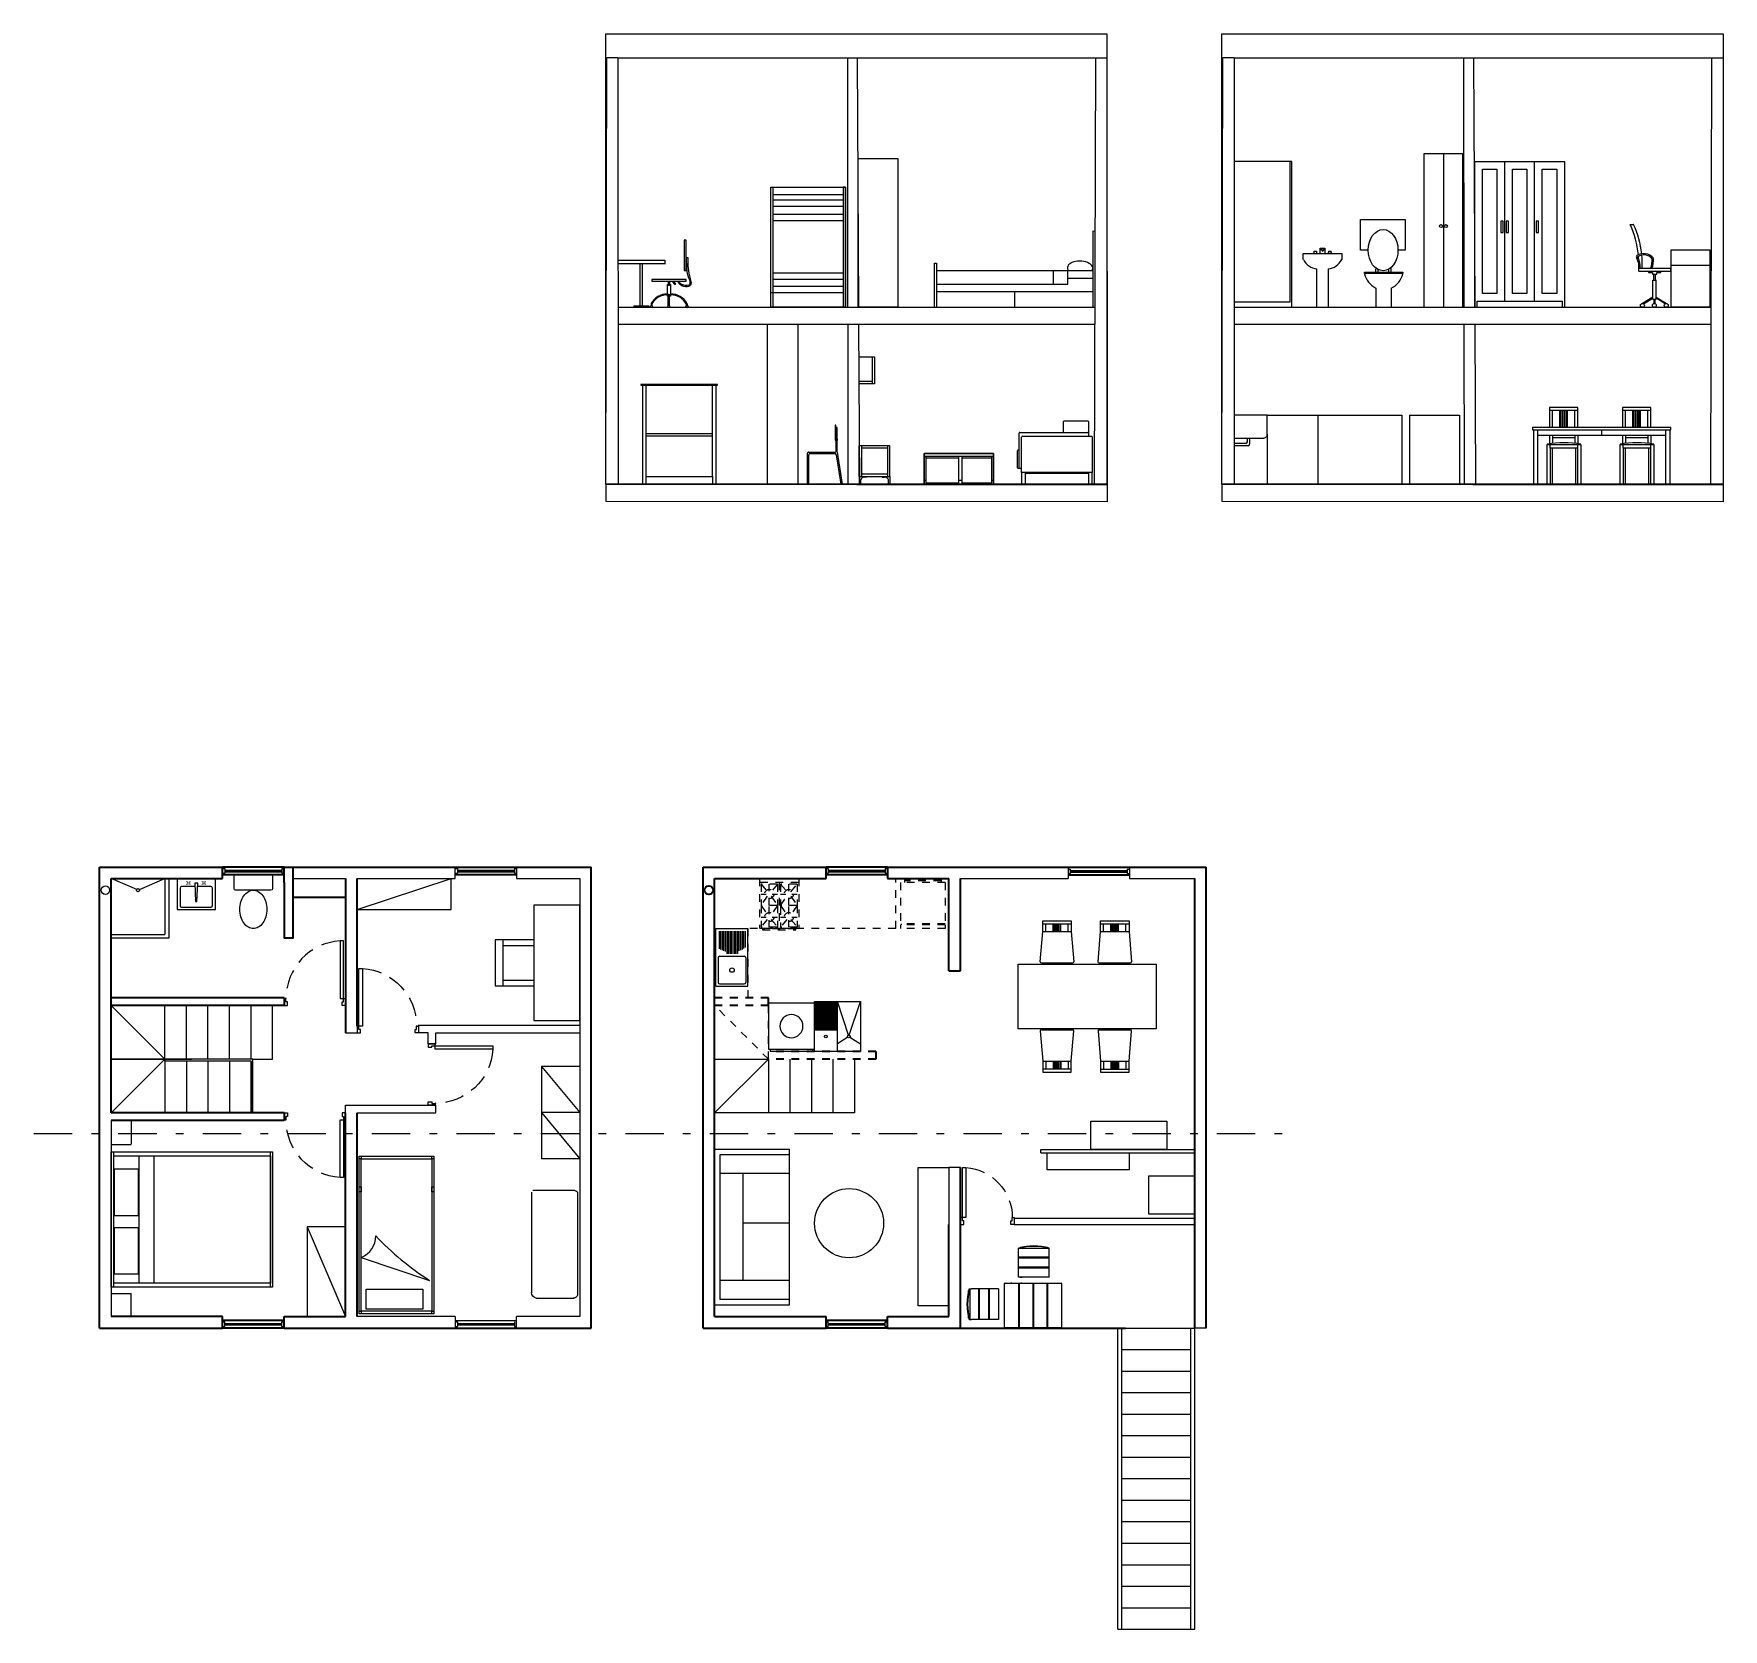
# Model space of a CAD drawing. Header units: inches. Extents: x 7.4 to 29.4, y 6.8 to 27.6.
import ezdxf

# ---------------------------------------------------------------- set-up
doc = ezdxf.new("R2010")
doc.units = ezdxf.units.IN
doc.header["$MEASUREMENT"] = 0
doc.linetypes.add('DASHDOT', pattern=[1, 0.5, -0.25, 0, -0.25])
doc.linetypes.add('HIDDEN', pattern=[0.375, 0.25, -0.125])
for name, color, linetype, lineweight in [('A-DOOR-FULL', 4, 'Continuous', 25), ('A-FLOR-LEVL', 7, 'Continuous', 35), ('A-FLOR-STRS', 4, 'Continuous', 25), ('A-FURN', 8, 'Continuous', 18), ('A-GLAZ-FULL', 4, 'Continuous', 25), ('A-WALL-FULL-EXTR', 7, 'Continuous', 35), ('A-WALL-FULL-INTR', 7, 'Continuous', 35)]:
    doc.layers.add(name, color=color, linetype=linetype, lineweight=lineweight)

# ---------------------------------------------------------------- blocks, each defined once
blk = doc.blocks.new('LAVADORA-PL')
for p, q in [((0, 0), (0, 0.6)), ((0, 0.6), (0.6, 0.6)), ((0.6, 0.6), (0.6, 0)), ((0.625, 0.575), (0.625, 0.025)), ((0.6, 0), (0, 0))]:
    blk.add_line(p, q)
for points in [[(0.6, 0.575), (0.625, 0.575)], [(0.6, 0.025), (0.625, 0.025)]]:
    blk.add_lwpolyline(points)
blk.add_circle((0.3, 0.3), 0.15)
blk = doc.blocks.new('DOOR-65')
for points in [[(-0.07, 0.74), (-0.07, 0.09), (-0.025, 0.09), (-0.025, 0.74), (-0.07, 0.74)], [(-0.675, 0.09), (-0.7, 0.09), (-0.7, 0), (-0.655, 0), (-0.655, 0.045), (-0.675, 0.045), (-0.675, 0.09)], [(-0.025, 0.09), (0, 0.09), (0, 0), (-0.045, 0), (-0.045, 0.045), (-0.025, 0.045), (-0.025, 0.09)]]:
    blk.add_lwpolyline(points)
at = {"linetype": 'HIDDEN'}
blk.add_arc((-0.022, 0.089), 0.653, 94.2076, 179.8995, dxfattribs=at)
blk = doc.blocks.new('INOD')
for p, q in [((0.23, 0), (-0.23, 0)), ((-0.25, -0.02), (-0.25, -0.18)), ((-0.23, -0.2), (0.23, -0.2)), ((0.25, -0.18), (0.25, -0.02))]:
    blk.add_line(p, q)
blk.add_lwpolyline([(-0.175, -0.45, 0.07067), (-0.161, -0.549, 0.082314), (-0.124, -0.627, 0.106842), (-0.063, -0.683, 0.13438), (0, -0.7, 0.13438), (0.063, -0.683, 0.106842), (0.124, -0.627, 0.082314), (0.161, -0.549, 0.07067), (0.175, -0.45, 0.07067), (0.161, -0.351, 0.082314), (0.124, -0.273, 0.106842), (0.063, -0.217, 0.13438), (0, -0.2, 0.13438), (-0.063, -0.217, 0.106842), (-0.124, -0.273, 0.082314), (-0.161, -0.351, 0.07067)], format="xyb", close=True)
for centre, start, end in [((-0.23, -0.02), 90, 180), ((-0.23, -0.18), 180, 270), ((0.23, -0.02), 0, 90), ((0.23, -0.18), 270, 0)]:
    blk.add_arc(centre, 0.02, start, end)
blk = doc.blocks.new('DOOR-75')
for points in [[(-0.07, 0.84), (-0.07, 0.09), (-0.025, 0.09), (-0.025, 0.84), (-0.07, 0.84)], [(-0.775, 0.09), (-0.8, 0.09), (-0.8, 0), (-0.755, 0), (-0.755, 0.045), (-0.775, 0.045), (-0.775, 0.09)], [(-0.025, 0.09), (0, 0.09), (0, 0), (-0.045, 0), (-0.045, 0.045), (-0.025, 0.045), (-0.025, 0.09)]]:
    blk.add_lwpolyline(points)
at = {"linetype": 'HIDDEN'}
blk.add_arc((-0.023, 0.089), 0.752, 93.6181, 179.9249, dxfattribs=at)

msp = doc.modelspace()

# ---------------------------------------------------------------- linework, layer by layer
for p, q in [((26.543, 24.123), (26.543, 25.943)), ((26.933, 24.123), (26.933, 25.943)), ((28.178, 25.122), (28.221, 25.122)), ((21.186, 25.037), (21.21, 25.036)), ((24.867, 24.501), (24.867, 24.544)), ((24.897, 24.501), (24.897, 24.531)), ((25.037, 24.501), (25.037, 24.535)), ((25.067, 24.501), (25.067, 24.551)), ((28.707, 24.517), (28.707, 24.545)), ((25.067, 24.293), (25.067, 24.043)), ((28.48, 24.397), (28.506, 24.397)), ((15.889, 24.088), (15.889, 24.061)), ((15.9, 24.09), (15.9, 24.065)), ((28.349, 24.089), (28.471, 24.162)), ((28.485, 24.149), (28.485, 24.092)), ((28.497, 24.149), (28.497, 24.092)), ((28.634, 24.09), (28.513, 24.161)), ((16.948, 21.739), (16.948, 23.819)), ((17.348, 21.739), (17.348, 23.819)), ((18.141, 23.049), (18.141, 23.399)), ((18.311, 23.399), (18.311, 23.049)), ((15.368, 21.841), (15.368, 23.029)), ((16.23, 21.841), (16.23, 23.029)), ((18.311, 23.079), (18.141, 23.079)), ((27.496, 22.699), (27.126, 22.699)), ((27.166, 22.479), (27.166, 22.699)), ((27.261, 22.479), (27.261, 22.699)), ((27.271, 22.479), (27.271, 22.699)), ((27.291, 22.479), (27.291, 22.699)), ((27.301, 22.479), (27.301, 22.699)), ((27.321, 22.479), (27.321, 22.699)), ((27.331, 22.479), (27.331, 22.699)), ((27.351, 22.479), (27.351, 22.699)), ((27.361, 22.479), (27.361, 22.699)), ((27.456, 22.479), (27.456, 22.699)), ((28.445, 22.699), (28.075, 22.699)), ((28.115, 22.479), (28.115, 22.699)), ((28.21, 22.479), (28.21, 22.699)), ((28.22, 22.479), (28.22, 22.699)), ((28.24, 22.479), (28.24, 22.699)), ((28.25, 22.479), (28.25, 22.699)), ((28.27, 22.479), (28.27, 22.699)), ((28.28, 22.479), (28.28, 22.699)), ((28.3, 22.479), (28.3, 22.699)), ((28.31, 22.479), (28.31, 22.699)), ((28.405, 22.479), (28.405, 22.699)), ((23.453, 22.641), (25.203, 22.641)), ((24.112, 22.641), (24.112, 21.74)), ((25.203, 22.641), (25.203, 21.739)), ((25.304, 22.641), (25.304, 21.739)), ((25.304, 22.641), (25.953, 22.641)), ((25.953, 22.641), (25.953, 21.739)), ((27.806, 22.379), (27.806, 22.449)), ((15.368, 22.401), (16.23, 22.401)), ((15.368, 22.371), (16.23, 22.371)), ((17.829, 22.419), (17.836, 22.419)), ((17.836, 22.409), (17.829, 22.409)), ((17.856, 22.329), (17.856, 22.309)), ((18.141, 21.839), (18.141, 22.239)), ((21.124, 22.415), (21.124, 22.364)), ((23.453, 22.391), (23.453, 21.739)), ((27.126, 22.379), (27.126, 22.264)), ((27.136, 22.209), (27.136, 22.259)), ((27.166, 22.379), (27.166, 22.27)), ((27.166, 22.349), (27.456, 22.349)), ((27.456, 22.379), (27.456, 22.271)), ((27.496, 22.379), (27.496, 22.266)), ((27.496, 22.209), (27.496, 22.259)), ((28.075, 22.379), (28.075, 22.264)), ((28.085, 22.209), (28.085, 22.259)), ((28.115, 22.379), (28.115, 22.27)), ((28.115, 22.349), (28.405, 22.349)), ((28.405, 22.379), (28.405, 22.271)), ((28.445, 22.379), (28.445, 22.266)), ((28.445, 22.209), (28.445, 22.259)), ((17.465, 22.139), (17.465, 21.739)), ((17.483, 22.159), (17.832, 22.159)), ((17.503, 22.139), (17.823, 22.139)), ((17.585, 22.139), (17.585, 22.159)), ((17.595, 22.139), (17.595, 22.159)), ((17.715, 22.139), (17.715, 22.159)), ((17.725, 22.139), (17.725, 22.159)), ((17.841, 22.124), (17.9, 21.739)), ((17.856, 22.159), (17.92, 21.739)), ((18.511, 22.209), (18.171, 22.209)), ((19.438, 22.079), (19.008, 22.079)), ((19.868, 22.079), (19.478, 22.079)), ((18.161, 21.739), (18.161, 21.799)), ((18.511, 21.869), (18.171, 21.869)), ((18.521, 21.739), (18.521, 21.799)), ((19.008, 21.789), (18.988, 21.789)), ((19.478, 21.789), (19.438, 21.789)), ((19.888, 21.789), (19.868, 21.789)), ((17.92, 21.739), (17.9, 21.739)), ((12.882, 16.606), (12.882, 16.756)), ((13.682, 16.756), (13.682, 16.606)), ((20.859, 16.756), (20.859, 16.606)), ((21.659, 16.756), (21.659, 16.606)), ((11.604, 16.206), (12.829, 16.606)), ((19.459, 16.606), (20.859, 16.606)), ((21.659, 16.606), (22.509, 16.606)), ((8.404, 15.881), (9.104, 15.881)), ((20.498, 15.524), (20.532, 15.918)), ((20.532, 16.018), (20.902, 16.018)), ((20.532, 15.918), (20.902, 15.918)), ((20.572, 15.918), (20.572, 16.018)), ((20.667, 15.918), (20.667, 16.018)), ((20.677, 15.918), (20.677, 16.018)), ((20.697, 15.918), (20.697, 16.018)), ((20.707, 15.918), (20.707, 16.018)), ((20.727, 15.918), (20.727, 16.018)), ((20.737, 15.918), (20.737, 16.018)), ((20.757, 15.918), (20.757, 16.018)), ((20.767, 15.918), (20.767, 16.018)), ((20.862, 15.918), (20.862, 16.018)), ((20.902, 15.918), (20.935, 15.523)), ((21.25, 15.524), (21.283, 15.918)), ((21.283, 16.018), (21.653, 16.018)), ((21.283, 15.918), (21.653, 15.918)), ((21.323, 15.918), (21.323, 16.018)), ((21.418, 15.918), (21.418, 16.018)), ((21.428, 15.918), (21.428, 16.018)), ((21.448, 15.918), (21.448, 16.018)), ((21.458, 15.918), (21.458, 16.018)), ((21.478, 15.918), (21.478, 16.018)), ((21.488, 15.918), (21.488, 16.018)), ((21.508, 15.918), (21.508, 16.018)), ((21.518, 15.918), (21.518, 16.018)), ((21.613, 15.918), (21.613, 16.018)), ((21.653, 15.918), (21.687, 15.523)), ((9.154, 15.831), (8.404, 15.831)), ((13.504, 15.81), (13.504, 15.21)), ((20.512, 15.508), (20.922, 15.508)), ((21.264, 15.508), (21.673, 15.508)), ((13.504, 15.285), (13.904, 15.285)), ((11.454, 14.597), (11.604, 14.597)), ((12.404, 14.697), (14.504, 14.697)), ((12.404, 14.697), (12.404, 14.687)), ((12.532, 14.597), (12.404, 14.597)), ((12.632, 14.597), (14.504, 14.597)), ((20.498, 14.623), (20.532, 14.229)), ((20.512, 14.639), (20.922, 14.639)), ((20.902, 14.229), (20.935, 14.624)), ((21.25, 14.623), (21.283, 14.228)), ((21.264, 14.638), (21.673, 14.638)), ((21.653, 14.228), (21.687, 14.624)), ((12.532, 14.456), (12.632, 14.456)), ((20.532, 14.229), (20.902, 14.229)), ((20.532, 14.129), (20.902, 14.129)), ((20.572, 14.229), (20.572, 14.129)), ((20.667, 14.229), (20.667, 14.129)), ((20.677, 14.229), (20.677, 14.129)), ((20.697, 14.229), (20.697, 14.129)), ((20.707, 14.229), (20.707, 14.129)), ((20.727, 14.229), (20.727, 14.129)), ((20.737, 14.229), (20.737, 14.129)), ((20.757, 14.229), (20.757, 14.129)), ((20.767, 14.229), (20.767, 14.129)), ((20.862, 14.229), (20.862, 14.129)), ((21.283, 14.228), (21.653, 14.228)), ((21.283, 14.128), (21.653, 14.128)), ((21.323, 14.228), (21.323, 14.128)), ((21.418, 14.228), (21.418, 14.128)), ((21.428, 14.228), (21.428, 14.128)), ((21.448, 14.228), (21.448, 14.128)), ((21.458, 14.228), (21.458, 14.128)), ((21.478, 14.228), (21.478, 14.128)), ((21.488, 14.228), (21.488, 14.128)), ((21.508, 14.228), (21.508, 14.128)), ((21.518, 14.228), (21.518, 14.128)), ((21.613, 14.228), (21.613, 14.128)), ((8.404, 13.456), (8.404, 10.906)), ((8.151, 13.324), (8.151, 13.324)), ((20.743, 13.037), (21.584, 13.037)), ((17.229, 12.766), (16.329, 12.766)), ((16.629, 11.376), (16.629, 12.766)), ((17.229, 12.121), (16.629, 12.121)), ((19.459, 12.106), (19.504, 12.106)), ((22.509, 12.181), (20.159, 12.181)), ((20.159, 12.106), (22.509, 12.106)), ((20.614, 11.79), (20.214, 11.79)), ((20.614, 11.677), (20.214, 11.677)), ((20.614, 11.667), (20.214, 11.667)), ((20.234, 11.808), (20.234, 11.803)), ((20.234, 11.808), (20.256, 11.808)), ((20.374, 11.667), (20.374, 11.677)), ((20.454, 11.667), (20.454, 11.677)), ((20.574, 11.808), (20.594, 11.808)), ((20.594, 11.808), (20.594, 11.802)), ((20.614, 11.417), (20.614, 11.797)), ((20.614, 11.547), (20.214, 11.547)), ((20.614, 11.537), (20.214, 11.537)), ((20.374, 11.537), (20.374, 11.547)), ((20.454, 11.537), (20.454, 11.547)), ((17.229, 11.376), (16.329, 11.376)), ((19.563, 11.246), (19.568, 11.246)), ((19.563, 11.226), (19.563, 11.246)), ((19.574, 11.266), (19.604, 11.266)), ((19.581, 11.266), (19.581, 10.866)), ((19.954, 11.266), (19.604, 11.266)), ((19.694, 11.266), (19.694, 10.866)), ((19.704, 11.266), (19.704, 10.866)), ((19.824, 11.266), (19.824, 10.866)), ((19.834, 11.266), (19.834, 10.866)), ((20.126, 11.34), (20.116, 11.34)), ((20.214, 11.34), (20.214, 10.76)), ((20.224, 11.34), (20.224, 10.76)), ((20.234, 11.417), (20.264, 11.417)), ((20.256, 11.34), (20.246, 11.34)), ((20.399, 11.34), (20.399, 10.76)), ((20.409, 11.34), (20.409, 10.76)), ((20.584, 11.34), (20.584, 10.76)), ((20.594, 11.34), (20.594, 10.76)), ((19.704, 11.106), (19.694, 11.106)), ((19.694, 11.026), (19.704, 11.026)), ((19.834, 11.106), (19.824, 11.106)), ((19.824, 11.026), (19.834, 11.026)), ((20.224, 11.09), (20.214, 11.09)), ((20.224, 11.01), (20.214, 11.01)), ((20.409, 11.09), (20.399, 11.09)), ((20.409, 11.01), (20.399, 11.01)), ((20.594, 11.09), (20.584, 11.09)), ((20.594, 11.01), (20.584, 11.01)), ((12.882, 10.906), (12.882, 10.756)), ((12.882, 10.856), (13.682, 10.856)), ((13.682, 10.756), (13.682, 10.906)), ((19.563, 10.886), (19.563, 10.908)), ((19.563, 10.886), (19.568, 10.886)), ((19.574, 10.866), (19.604, 10.866)), ((22.659, 10.756), (22.509, 10.756))]:
    msp.add_line(p, q)
at = {"color": 0}
for p, q in [((16.992, 24.043), (16.992, 25.605)), ((17.26, 25.605), (17.26, 25.605)), ((17.963, 25.605), (17.963, 24.043)), ((21.186, 24.041), (21.186, 25.037)), ((21.21, 25.036), (21.21, 24.041)), ((15.003, 24.658), (15.611, 24.658)), ((15.289, 24.658), (15.289, 24.658)), ((15.611, 24.658), (15.611, 24.606)), ((15.89, 24.69), (15.91, 24.69)), ((15.612, 24.607), (15.004, 24.607)), ((15.289, 24.062), (15.289, 24.607)), ((15.32, 24.062), (15.32, 24.607)), ((19.122, 24.619), (19.147, 24.619)), ((19.122, 24.041), (19.122, 24.619)), ((19.147, 24.619), (19.146, 24.041)), ((15.702, 24.383), (15.739, 24.339)), ((15.753, 24.345), (15.728, 24.383)), ((15.739, 24.339), (15.753, 24.345)), ((19.146, 24.25), (21.186, 24.25)), ((20.166, 24.041), (20.166, 24.25)), ((14.841, 24.043), (14.846, 24.043)), ((15.002, 24.043), (21.211, 24.043)), ((15.432, 24.091), (15.432, 24.066)), ((15.443, 24.089), (15.443, 24.065)), ((17.963, 24.043), (16.992, 24.043))]:
    msp.add_line(p, q, dxfattribs=at)
at = {"color": 1}
for p, q in [((15.432, 24.091), (15.432, 24.089)), ((15.9, 24.09), (15.9, 24.089)), ((14.44, 12.546), (13.893, 12.546)), ((13.876, 12.527), (13.876, 11.214)), ((14.476, 12.511), (14.476, 11.196)), ((13.876, 11.146), (13.876, 11.146)), ((13.938, 11.146), (14.432, 11.146))]:
    msp.add_line(p, q, dxfattribs=at)
at = {"color": 6}
for p, q in [((14.506, 14.16), (14.006, 14.16)), ((14.007, 14.16), (14.007, 13.56)), ((14.007, 14.16), (14.505, 13.56)), ((14.506, 14.16), (14.506, 13.56)), ((8.666, 13.455), (8.666, 13.148)), ((14.506, 13.56), (14.006, 13.56)), ((14.006, 13.56), (14.504, 12.96)), ((14.007, 13.56), (14.007, 12.96)), ((14.507, 13.56), (14.007, 13.56)), ((14.506, 13.56), (14.506, 12.96)), ((8.404, 11.289), (8.404, 13.049)), ((8.404, 13.049), (10.503, 13.049)), ((8.406, 13.146), (8.666, 13.146)), ((8.438, 11.289), (8.438, 13.049)), ((10.477, 11.289), (10.477, 13.049)), ((10.503, 13.049), (10.503, 11.289)), ((14.507, 12.96), (14.007, 12.96)), ((10.954, 12.075), (10.953, 10.905)), ((11.453, 12.073), (10.953, 12.073)), ((10.954, 12.073), (11.453, 10.905)), ((11.66, 11.676), (12.547, 11.376)), ((10.503, 11.289), (8.404, 11.289)), ((8.406, 11.206), (8.666, 11.206)), ((8.666, 10.906), (8.666, 11.206)), ((11.453, 10.905), (10.953, 10.905)), ((12.604, 10.941), (12.554, 10.941)), ((12.554, 10.941), (12.554, 10.941))]:
    msp.add_line(p, q, dxfattribs=at)
at = {"color": 2, "linetype": 'DASHDOT'}
msp.add_line((7.397, 13.288), (23.727, 13.288), dxfattribs=at)
for points in [[(14.841, 27.603), (21.364, 27.603), (21.364, 21.739), (14.841, 21.739)], [(22.861, 27.603), (29.385, 27.603), (29.385, 21.739), (22.861, 21.739)], [(14.855, 27.296), (15, 27.296), (15.003, 21.739), (14.841, 21.744)], [(21.219, 27.291), (21.364, 27.291), (21.367, 21.734), (21.205, 21.739)], [(22.875, 27.296), (23.021, 27.296), (23.023, 21.739), (22.861, 21.744)], [(29.24, 27.291), (29.385, 27.291), (29.388, 21.734), (29.226, 21.739)]]:
    msp.add_lwpolyline(points, close=True)
at = {"color": 0}
for points in [[(15, 27.291), (21.343, 27.291)], [(17.995, 24.043), (17.991, 27.291), (18.116, 27.291), (18.132, 24.043)], [(23.021, 27.291), (29.364, 27.291)], [(26.016, 24.043), (26.012, 27.291), (26.137, 27.291), (26.153, 24.043)], [(16.992, 25.509), (16.992, 25.605), (17.963, 25.605), (17.963, 25.594)], [(16.992, 25.357), (16.992, 25.443)], [(17.934, 25.509), (17.017, 25.509)], [(17.017, 25.443), (17.934, 25.443)], [(17.934, 25.357), (17.017, 25.357)], [(16.992, 25.169), (16.992, 25.254)], [(17.017, 25.254), (17.934, 25.254)], [(17.934, 25.169), (17.017, 25.169)], [(17.017, 24.491), (17.934, 24.491)], [(17.963, 24.491), (17.963, 24.406)], [(21.186, 24.519), (19.147, 24.518)], [(19.147, 24.345), (20.855, 24.345), (20.855, 24.518), (19.147, 24.518)], [(21.186, 24.418), (20.855, 24.418)], [(17.934, 24.233), (16.992, 24.233), (16.992, 24.319)], [(17.934, 24.406), (17.017, 24.406)], [(17.017, 24.319), (17.934, 24.319)], [(15.002, 24.043), (21.211, 24.043)], [(15.655, 24.064), (15.655, 24.071), (15.668, 24.071), (15.668, 24.065)], [(23.022, 24.043), (29.231, 24.043)], [(21.21, 23.819), (15.002, 23.819)], [(18.133, 23.819), (18.143, 21.739), (17.998, 21.739), (17.996, 23.819)], [(29.231, 23.819), (23.022, 23.819)], [(26.154, 23.819), (26.164, 21.739), (26.019, 21.739), (26.016, 23.819)], [(14.943, 21.738), (14.943, 21.741)]]:
    msp.add_lwpolyline(points, dxfattribs=at)
for points in [[(18.127, 25.979), (18.642, 25.979), (18.642, 24.043), (18.127, 24.043)], [(16.992, 25.605), (17.017, 25.605), (17.017, 24.043), (16.992, 24.043)], [(17.963, 25.605), (17.934, 25.605), (17.934, 24.043), (17.963, 24.043)], [(15.89, 24.918), (15.863, 24.918), (15.863, 24.521), (15.89, 24.521)], [(20.855, 24.518), (20.664, 24.518), (20.664, 24.345), (20.855, 24.345)], [(15.89, 24.407), (15.44, 24.407), (15.44, 24.383), (15.89, 24.383)], [(15.645, 24.339), (15.686, 24.339), (15.686, 24.187), (15.645, 24.187)], [(15.655, 24.213), (15.668, 24.213), (15.668, 24.071), (15.655, 24.071)], [(15.66, 24.383), (15.67, 24.383), (15.67, 24.326), (15.66, 24.326)], [(15.211, 24.062), (15.401, 24.062), (15.401, 24.043), (15.211, 24.043)], [(19.244, 24.043), (19.244, 24.043), (19.244, 24.043), (19.244, 24.043)], [(14.845, 21.741), (21.367, 21.734), (21.367, 21.51), (14.845, 21.517)], [(22.866, 21.741), (29.388, 21.734), (29.388, 21.51), (22.866, 21.517)]]:
    msp.add_lwpolyline(points, close=True, dxfattribs=at)
for points in [[(25.496, 24.043), (25.496, 26.043), (25.996, 26.043), (25.996, 24.043)], [(25.746, 26.043), (25.746, 24.043)], [(23.772, 24.043), (23.772, 25.943), (23.021, 25.943)], [(23.022, 24.113), (23.752, 24.113), (23.752, 25.943)], [(26.153, 24.043), (26.153, 25.943), (27.323, 25.943), (27.323, 24.043)], [(26.253, 24.223), (26.253, 25.843), (26.443, 25.843), (26.443, 24.223), (26.253, 24.223)], [(26.643, 24.223), (26.643, 25.843), (26.833, 25.843), (26.833, 24.223), (26.643, 24.223)], [(27.033, 24.223), (27.033, 25.843), (27.223, 25.843), (27.223, 24.223), (27.033, 24.223)], [(24.768, 24.787), (24.668, 24.787), (24.668, 25.187), (25.248, 25.187), (25.248, 24.787), (25.154, 24.787)], [(26.523, 25.166), (26.493, 25.166), (26.493, 25.016), (26.523, 25.016), (26.523, 25.166)], [(26.593, 25.166), (26.563, 25.166), (26.563, 25.016), (26.593, 25.016), (26.593, 25.166)], [(26.983, 25.166), (26.953, 25.166), (26.953, 25.016), (26.983, 25.016), (26.983, 25.166)], [(23.922, 24.665), (23.922, 24.743), (24.422, 24.743), (24.422, 24.665)], [(24.062, 24.743), (24.062, 24.773), (24.092, 24.773), (24.092, 24.743)], [(24.142, 24.743), (24.142, 24.813), (24.202, 24.813), (24.202, 24.743)], [(24.142, 24.813), (24.142, 24.796), (24.163, 24.796), (24.163, 24.784), (24.183, 24.784), (24.183, 24.796), (24.202, 24.796)], [(24.252, 24.743), (24.252, 24.773), (24.282, 24.773), (24.282, 24.743)], [(28.712, 24.043), (28.712, 24.793), (29.212, 24.793), (29.212, 24.043), (28.712, 24.043)], [(24.097, 24.043), (24.097, 24.543)], [(24.247, 24.543), (24.247, 24.043)], [(24.717, 24.481), (24.717, 24.501), (25.217, 24.501), (25.217, 24.481), (24.717, 24.481)], [(28.703, 24.55), (28.287, 24.55), (28.287, 24.517)], [(28.292, 24.512), (28.703, 24.512)], [(28.415, 24.512), (28.415, 24.494), (28.465, 24.494), (28.465, 24.476), (28.524, 24.476), (28.524, 24.494), (28.574, 24.494), (28.574, 24.512)], [(28.48, 24.476), (28.48, 24.397)], [(28.506, 24.397), (28.506, 24.476)], [(28.712, 24.593), (29.212, 24.593)], [(24.867, 24.293), (24.867, 24.043)], [(28.471, 24.149), (28.471, 24.397), (28.48, 24.397)], [(28.471, 24.149), (28.513, 24.149), (28.513, 24.397), (28.506, 24.397)], [(26.153, 24.043), (26.183, 24.043), (26.183, 24.123), (27.293, 24.123), (27.293, 24.043), (27.323, 24.043)], [(28.471, 24.174), (28.336, 24.093)], [(28.513, 24.174), (28.649, 24.093)], [(18.141, 23.399), (18.341, 23.399), (18.341, 23.049), (18.141, 23.049)], [(15.298, 23.039), (15.298, 23.029), (16.298, 23.029), (16.298, 23.039), (15.298, 23.039), (15.298, 23.029)], [(15.318, 23.029), (15.318, 21.741), (15.368, 21.741), (15.368, 21.841), (16.23, 21.841), (16.23, 21.74), (16.28, 21.74), (16.28, 23.029)], [(27.496, 22.479), (27.496, 22.739), (27.126, 22.739), (27.126, 22.479)], [(28.445, 22.479), (28.445, 22.739), (28.075, 22.739), (28.075, 22.479)], [(17.836, 22.479), (17.836, 22.509), (17.829, 22.509), (17.829, 22.312), (17.836, 22.312)], [(17.841, 22.479), (17.836, 22.479), (17.836, 22.164)], [(17.856, 22.159), (17.856, 22.476)], [(20.802, 22.415), (20.802, 22.556)], [(20.811, 22.564), (21.115, 22.564)], [(21.124, 22.556), (21.124, 22.415)], [(23.453, 22.387), (23.453, 22.641), (23.023, 22.641), (23.023, 22.341)], [(26.906, 22.479), (26.906, 22.449), (28.706, 22.449), (28.706, 22.479), (26.906, 22.479)], [(26.916, 22.449), (26.916, 21.739), (26.976, 21.739), (26.976, 22.449)], [(28.636, 22.449), (28.636, 21.739), (28.696, 21.739), (28.696, 22.449)], [(18.141, 21.839), (18.541, 21.839), (18.541, 22.239), (18.141, 22.239)], [(18.171, 22.239), (18.171, 21.839)], [(18.511, 22.239), (18.511, 21.839)], [(20.255, 21.944), (20.222, 21.944), (20.222, 22.406)], [(20.231, 22.415), (21.115, 22.415)], [(20.255, 21.894), (20.255, 22.356)], [(21.172, 22.356), (21.172, 21.894), (20.255, 21.894)], [(20.264, 22.364), (21.163, 22.364)], [(23.023, 22.341), (23.408, 22.341)], [(23.173, 22.271), (23.023, 22.271)], [(23.203, 22.241), (23.023, 22.241)], [(23.193, 22.341), (23.193, 22.291)], [(23.223, 22.341), (23.223, 22.261)], [(26.976, 22.379), (28.636, 22.379)], [(27.096, 21.739), (27.096, 22.259), (27.536, 22.259), (27.536, 21.739), (27.496, 21.739), (27.496, 22.209), (27.136, 22.209), (27.136, 21.739), (27.096, 21.739)], [(28.045, 21.739), (28.045, 22.259), (28.485, 22.259), (28.485, 21.739), (28.445, 21.739), (28.445, 22.209), (28.085, 22.209), (28.085, 21.739), (28.045, 21.739)], [(17.465, 21.739), (17.485, 21.739), (17.485, 22.121)], [(19.888, 21.739), (19.888, 22.139), (18.988, 22.139), (18.988, 21.739), (19.888, 21.739)], [(19.888, 22.139), (19.888, 22.099), (18.988, 22.099), (18.988, 22.139), (19.888, 22.139)], [(19.888, 22.099), (19.888, 21.739), (18.988, 21.739), (18.988, 22.099), (19.008, 22.099), (19.008, 21.759), (19.438, 21.759)], [(19.478, 22.099), (19.478, 21.739), (19.438, 21.739), (19.438, 22.099)], [(19.478, 21.759), (19.868, 21.759), (19.868, 22.099)], [(20.202, 21.953), (20.202, 22.176)], [(20.211, 22.184), (20.222, 22.184)], [(27.126, 21.739), (27.166, 21.739), (27.166, 22.209)], [(27.466, 22.209), (27.466, 21.739), (27.506, 21.739)], [(28.075, 21.739), (28.115, 21.739), (28.115, 22.209)], [(28.415, 22.209), (28.415, 21.739), (28.455, 21.739)], [(18.141, 21.839), (18.141, 21.739), (18.161, 21.739)], [(18.241, 21.839), (18.241, 21.834), (18.211, 21.834)], [(18.441, 21.839), (18.441, 21.834), (18.471, 21.834)], [(18.541, 21.839), (18.541, 21.739), (18.521, 21.739)], [(20.222, 21.944), (20.211, 21.944)], [(20.255, 21.894), (20.255, 21.744), (20.305, 21.744), (20.305, 21.884), (21.125, 21.884), (21.125, 21.744), (21.172, 21.744), (21.172, 21.894)], [(10.771, 16.606), (11.454, 16.606)], [(11.604, 16.606), (12.882, 16.606)], [(11.604, 16.606), (11.604, 16.206), (12.829, 16.206), (12.829, 16.606)], [(13.682, 16.606), (14.504, 16.606), (14.504, 13.456)], [(14.504, 16.26), (13.904, 16.26), (13.904, 14.76), (14.504, 14.76), (14.504, 16.26)], [(20.532, 15.918), (20.532, 16.058), (20.902, 16.058), (20.902, 15.918)], [(21.283, 15.918), (21.283, 16.058), (21.653, 16.058), (21.653, 15.918)], [(13.904, 15.81), (13.404, 15.81), (13.404, 15.21), (13.904, 15.21)], [(13.504, 15.735), (13.904, 15.735)], [(20.208, 15.493), (22.008, 15.493), (22.008, 14.653), (20.208, 14.653), (20.208, 15.493)], [(12.532, 14.456), (12.532, 14.597)], [(12.632, 14.456), (12.632, 14.597)], [(20.532, 14.229), (20.532, 14.089), (20.902, 14.089), (20.902, 14.229)], [(21.283, 14.228), (21.283, 14.088), (21.653, 14.088), (21.653, 14.228)], [(11.454, 13.556), (11.454, 13.656), (12.632, 13.656), (12.632, 13.656)], [(11.604, 13.558), (12.632, 13.558), (12.632, 13.656)], [(14.504, 13.456), (14.504, 10.906), (13.682, 10.906)], [(21.154, 13.449), (22.144, 13.449), (22.144, 13.079), (21.154, 13.079), (21.154, 13.449)], [(17.229, 11.056), (16.259, 11.056), (16.259, 13.086), (17.229, 13.086), (17.229, 11.056)], [(17.229, 11.126), (16.329, 11.126), (16.329, 13.016), (17.229, 13.016)], [(20.506, 13.037), (20.506, 13.079), (22.509, 13.079)], [(20.506, 13.037), (20.506, 13.037), (22.509, 13.037)], [(21.656, 12.817), (20.586, 12.817), (20.586, 13.037), (21.656, 13.037), (21.656, 12.817)], [(19.309, 12.846), (19.309, 11.046), (18.909, 11.046), (18.909, 12.846), (19.309, 12.846)], [(19.459, 12.846), (19.309, 12.846), (19.309, 12.106)], [(22.509, 12.737), (22.509, 12.237), (21.909, 12.237), (21.909, 12.737), (22.509, 12.737)], [(20.614, 11.417), (20.214, 11.417), (20.214, 11.797)], [(19.954, 11.266), (19.954, 10.866), (19.604, 10.866)], [(20.034, 10.765), (20.034, 11.335)], [(20.039, 11.34), (20.769, 11.34)], [(20.774, 11.335), (20.774, 10.765)], [(12.882, 10.906), (11.604, 10.906)], [(20.769, 10.76), (20.039, 10.76)]]:
    msp.add_lwpolyline(points)
at = {"color": 6}
for points in [[(10.477, 11.342), (8.438, 11.342), (8.438, 13), (10.477, 13)], [(8.958, 11.342), (8.768, 11.342), (8.768, 13), (8.958, 13)], [(11.633, 10.941), (11.633, 12.994), (12.604, 12.994), (12.604, 10.941)], [(11.633, 12.96), (11.633, 12.994), (11.66, 12.994), (11.66, 12.96)], [(12.578, 12.96), (12.578, 12.994), (12.604, 12.994), (12.604, 12.96)], [(8.757, 12.218), (8.447, 12.218), (8.447, 12.828), (8.757, 12.828)], [(11.66, 10.974), (11.66, 12.96), (12.578, 12.96), (12.578, 10.974)], [(11.633, 12.53), (11.633, 12.594), (11.66, 12.594), (11.66, 12.53)], [(12.578, 12.531), (12.578, 12.594), (12.604, 12.594), (12.604, 12.531)], [(8.757, 11.457), (8.448, 11.457), (8.448, 12.067), (8.757, 12.067)], [(11.721, 11.003), (11.721, 11.263), (12.461, 11.263), (12.461, 11.003)], [(11.633, 10.941), (11.633, 10.974), (11.66, 10.974), (11.66, 10.941)], [(12.578, 10.941), (12.578, 10.975), (12.604, 10.975), (12.604, 10.941)]]:
    msp.add_lwpolyline(points, close=True, dxfattribs=at)
at = {"color": 1}
for points in [[(14.44, 12.546, -0.40425), (14.476, 12.511, -0.017071), (14.476, 12.509, 0.12893)], [(13.938, 11.146, -0.386183), (13.876, 11.218, -69.573669)], [(14.476, 11.196, -0.451434), (14.419, 11.146, -0.036962)]]:
    msp.add_lwpolyline(points, format="xyb", dxfattribs=at)
for centre, radius in [((25.715, 25.1), 0.02), ((25.778, 25.1), 0.02), ((28.336, 24.068), 0.025), ((28.491, 24.068), 0.025), ((28.646, 24.068), 0.025), ((18.009, 12.121), 0.45)]:
    msp.add_circle(centre, radius)
at = {"color": 0}
for centre in [(15.437, 24.053), (15.663, 24.053), (15.899, 24.051)]:
    msp.add_circle(centre, 0.0136, dxfattribs=at)
for centre, radius, start, end in [((28.18, 25.12), 0.00268, 140.7444, 219.2556), ((27.08, 24.613), 1.209, 5.4604, 24.7963), ((28.22, 25.119), 0.00282, 40.429, 76.009), ((27.125, 24.613), 1.209, 6.0738, 24.8624), ((24.125, 24.769), 0.228, 207.2338, 263.0374), ((24.082, 24.758), 0.025, 143.0652, 216.9348), ((24.072, 24.758), 0.025, 323.0652, 36.9348), ((24.173, 24.79), 0.0117, 211.9826, 328.0174), ((24.272, 24.758), 0.025, 143.0652, 216.9348), ((24.219, 24.769), 0.228, 276.9626, 332.7662), ((24.262, 24.758), 0.025, 323.0652, 36.9348), ((28.282, 24.699), 0.0262, 140.942, 219.058), ((28.352, 24.578), 0.165, 38.5627, 123.3178), ((28.1, 24.58), 0.191, 348.6096, 32.4052), ((28.353, 24.58), 0.146, 40.4401, 123.4585), ((28.286, 24.7), 0.0137, 172.7838, 220.3749), ((28.101, 24.58), 0.207, 351.6841, 32.4802), ((27.08, 24.613), 1.209, 2.6, 4.5855), ((27.125, 24.613), 1.209, 357.0257, 5.2753), ((28.204, 24.658), 0.26, 335.5166, 3.6847), ((28.199, 24.659), 0.282, 337.1749, 4.288), ((24.988, 24.543), 0.278, 193.0042, 244.2076), ((24.946, 24.543), 0.278, 295.7924, 346.9958), ((28.292, 24.517), 0.00505, 179.4984, 276.3762), ((27.08, 24.613), 1.209, 357.0257, 359.6589), ((28.702, 24.545), 0.00505, 358.4951, 95.373), ((28.702, 24.517), 0.00505, 263.6238, 0.5016), ((17.838, 22.427), 0.0527, 70.688, 92.7865), ((20.811, 22.555), 0.00936, 91.1712, 174.9346), ((21.115, 22.555), 0.00936, 5.0654, 88.8288), ((17.838, 22.259), 0.0527, 70.688, 92.7865), ((20.231, 22.406), 0.00936, 91.1712, 174.9346), ((20.265, 22.355), 0.00936, 91.1712, 174.9346), ((21.115, 22.406), 0.00936, 5.0654, 88.8288), ((21.163, 22.355), 0.00936, 5.0654, 88.8288), ((23.173, 22.292), 0.0204, 270.9858, 359.3784), ((23.203, 22.262), 0.0204, 270.9858, 359.3784), ((23.405, 22.389), 0.0478, 267.2925, 2.3824), ((27.316, 21.089), 1.191, 79.3552, 100.6448), ((28.265, 21.089), 1.191, 79.3552, 100.6448), ((17.484, 22.14), 0.0192, 87.6739, 182.3261), ((17.504, 22.12), 0.0192, 87.6739, 182.3261), ((17.822, 22.12), 0.0192, 6.6438, 87.6739), ((17.831, 22.164), 0.00476, 276.7142, 357.5322), ((20.211, 22.175), 0.00936, 91.1712, 174.9346), ((18.212, 21.779), 0.0551, 88.6313, 158.6153), ((18.469, 21.779), 0.0551, 21.3847, 91.3687), ((20.211, 21.954), 0.00936, 185.0654, 268.8288), ((20.515, 15.525), 0.0168, 183.7254, 260.454), ((20.919, 15.525), 0.0168, 279.546, 354.0375), ((21.266, 15.525), 0.0168, 183.7254, 260.454), ((21.67, 15.525), 0.0168, 279.546, 354.0375), ((20.515, 14.622), 0.0168, 99.546, 176.2746), ((20.919, 14.622), 0.0168, 5.9625, 80.454), ((21.266, 14.622), 0.0168, 99.546, 176.2746), ((21.67, 14.622), 0.0168, 5.9625, 80.454), ((20.414, 11.122), 0.704, 73.4852, 106.5148), ((20.414, 11.119), 0.7, 73.4037, 106.5963), ((20.248, 11.066), 0.704, 163.4852, 196.5148), ((20.252, 11.066), 0.7, 163.4037, 196.5963), ((20.04, 11.334), 0.00634, 97.4968, 166.2895), ((20.768, 11.334), 0.00634, 13.7105, 82.5032), ((20.04, 10.766), 0.00634, 193.7105, 262.5032), ((20.768, 10.766), 0.00634, 277.4968, 346.2895)]:
    msp.add_arc(centre, radius, start, end)
for centre, radius, start, end in [((15.643, 23.978), 0.239, 89.4897, 151.7453), ((15.643, 23.978), 0.228, 89.4897, 150.9864), ((15.69, 23.977), 0.239, 28.2547, 90.5103), ((15.69, 23.977), 0.228, 29.0136, 90.5103)]:
    msp.add_arc(centre, radius, start, end, dxfattribs=at)
at = {"color": 6}
for centre, radius, start, end in [((11.553, 11.95), 0.294, 291.2489, 1.147), ((14.652, 14.634), 3.878, 223.672, 237.134)]:
    msp.add_arc(centre, radius, start, end, dxfattribs=at)
msp.add_ellipse((24.961, 24.787), major_axis=(0, -0.268), ratio=0.720583)
at = {"color": 0}
msp.add_ellipse((21.016, 24.555), major_axis=(0.165, -0.004), ratio=0.539658, start_param=5.906989, end_param=9.895212, dxfattribs=at)
for points, knots in [([(15.91, 24.69), (15.909, 24.618), (15.907, 24.506), (15.991, 24.278), (15.791, 24.319), (15.786, 24.377), (15.786, 24.383)], [0, 0, 0, 0, 0.2369333, 0.3685451, 0.5239139, 0.5418607, 0.5418607, 0.5418607, 0.5418607]), ([(15.89, 24.69), (15.89, 24.521), (15.894, 24.567), (15.906, 24.444), (15.932, 24.408), (15.941, 24.341), (15.935, 24.328), (15.868, 24.323), (15.82, 24.34), (15.802, 24.367), (15.801, 24.373), (15.8, 24.383)], [0, 0, 0, 0, 0.2018622, 0.2018622, 0.3046987, 0.3046987, 0.4075351, 0.4075351, 0.5103716, 0.5103716, 0.5409391, 0.5409391, 0.5409391, 0.5409391])]:
    msp.add_open_spline(points, degree=3, knots=knots, dxfattribs=at)
at = {"layer": 'A-FLOR-LEVL'}
for p, q in [((10.654, 16.756), (9.854, 16.756)), ((11.604, 16.756), (14.654, 16.756)), ((18.509, 16.756), (17.709, 16.756)), ((19.459, 16.756), (22.659, 16.756)), ((10.654, 16.656), (9.854, 16.656)), ((13.682, 16.656), (12.882, 16.656)), ((18.509, 16.656), (17.709, 16.656)), ((21.659, 16.651), (20.859, 16.651)), ((10.654, 10.856), (9.854, 10.856)), ((18.509, 10.856), (17.709, 10.856)), ((10.654, 10.756), (9.854, 10.756)), ((18.509, 10.756), (17.709, 10.756)), ((19.459, 10.756), (21.609, 10.756))]:
    msp.add_line(p, q, dxfattribs=at)
msp.add_circle((16.184, 16.456), 0.055, dxfattribs=at)
at = {"layer": 'A-FLOR-STRS'}
for p, q in [((9.104, 14.256), (8.404, 14.956)), ((9.104, 14.256), (9.104, 14.956)), ((9.384, 14.256), (9.384, 14.956)), ((9.664, 14.256), (9.664, 14.956)), ((9.944, 14.256), (9.944, 14.956)), ((10.224, 14.256), (10.224, 14.956)), ((10.504, 14.256), (10.504, 14.956)), ((9.104, 14.256), (8.404, 14.256)), ((8.404, 14.256), (9.453, 14.256)), ((9.104, 14.256), (8.404, 13.556)), ((9.104, 14.256), (9.104, 13.556)), ((9.104, 14.231), (9.104, 14.256)), ((9.384, 14.231), (9.384, 13.556)), ((9.664, 14.231), (9.664, 13.556)), ((9.944, 14.231), (9.944, 13.556)), ((10.224, 14.231), (10.224, 13.556)), ((10.249, 14.256), (10.504, 14.256)), ((16.259, 14.256), (16.959, 14.256)), ((16.959, 14.256), (16.959, 13.556)), ((17.239, 14.256), (17.239, 13.556)), ((17.519, 14.256), (17.519, 13.556)), ((17.799, 14.256), (17.799, 13.556)), ((18.079, 14.256), (18.079, 13.556)), ((18.079, 13.556), (16.259, 13.556)), ((21.509, 6.836), (21.509, 10.756)), ((21.559, 6.836), (21.559, 10.756)), ((21.559, 10.756), (22.509, 10.756)), ((22.459, 6.836), (22.459, 10.756)), ((22.509, 6.836), (22.509, 10.756)), ((21.559, 10.476), (22.459, 10.476)), ((21.559, 10.196), (22.459, 10.196)), ((21.559, 9.916), (22.459, 9.916)), ((21.559, 9.636), (22.459, 9.636)), ((21.559, 9.356), (22.459, 9.356)), ((21.559, 9.076), (22.459, 9.076)), ((21.559, 8.796), (22.459, 8.796)), ((21.559, 8.516), (22.459, 8.516)), ((21.559, 8.236), (22.459, 8.236)), ((21.559, 7.956), (22.459, 7.956)), ((21.559, 7.676), (22.459, 7.676)), ((21.559, 7.396), (22.459, 7.396)), ((21.559, 7.116), (22.459, 7.116)), ((21.509, 6.836), (22.509, 6.836))]:
    msp.add_line(p, q, dxfattribs=at)
at = {"layer": 'A-FLOR-STRS', "linetype": 'HIDDEN', "ltscale": 0.001}
for q in [(16.259, 14.956), (16.959, 14.956)]:
    msp.add_line((16.959, 14.256), q, dxfattribs=at)
at = {"layer": 'A-FLOR-STRS', "linetype": 'DASHDOT', "ltscale": 15}
msp.add_line((16.959, 14.256), (16.259, 13.556), dxfattribs=at)
at = {"layer": 'A-FLOR-STRS'}
for points in [[(10.249, 13.556), (10.249, 14.256), (9.104, 14.256)], [(10.224, 13.556), (10.224, 14.231), (9.104, 14.231)]]:
    msp.add_lwpolyline(points, dxfattribs=at)
at = {"layer": 'A-FURN'}
for p, q in [((8.736, 16.464), (8.404, 16.606)), ((8.773, 16.464), (9.104, 16.606)), ((9.104, 16.606), (9.104, 15.881)), ((9.154, 16.606), (9.154, 15.831)), ((9.261, 16.606), (9.261, 16.206)), ((9.493, 16.504), (9.321, 16.504)), ((9.701, 16.504), (9.53, 16.504)), ((9.761, 16.206), (9.761, 16.606)), ((9.301, 16.484), (9.301, 16.254)), ((9.721, 16.254), (9.721, 16.484)), ((9.261, 16.206), (9.761, 16.206)), ((9.321, 16.234), (9.701, 16.234)), ((16.273, 15.206), (16.273, 15.956)), ((16.273, 15.956), (16.693, 15.956)), ((16.316, 15.922), (16.316, 15.693)), ((16.336, 15.922), (16.336, 15.682)), ((16.356, 15.922), (16.356, 15.673)), ((16.376, 15.922), (16.376, 15.665)), ((16.396, 15.922), (16.396, 15.659)), ((16.416, 15.922), (16.416, 15.626)), ((16.436, 15.922), (16.436, 15.626)), ((16.456, 15.922), (16.456, 15.626)), ((16.476, 15.922), (16.476, 15.626)), ((16.496, 15.922), (16.496, 15.626)), ((16.516, 15.922), (16.516, 15.626)), ((16.536, 15.922), (16.536, 15.626)), ((16.556, 15.922), (16.556, 15.626)), ((16.576, 15.922), (16.576, 15.666)), ((16.596, 15.922), (16.596, 15.674)), ((16.616, 15.922), (16.616, 15.683)), ((16.636, 15.922), (16.636, 15.695)), ((16.656, 15.922), (16.656, 15.708)), ((16.693, 15.206), (16.693, 15.956)), ((16.305, 15.575), (16.305, 15.255)), ((16.325, 15.595), (16.645, 15.595)), ((16.665, 15.575), (16.665, 15.255)), ((16.273, 15.206), (16.693, 15.206)), ((16.325, 15.235), (16.645, 15.235)), ((17.559, 14.356), (17.559, 15.006)), ((17.559, 15.006), (18.159, 15.006)), ((17.559, 14.997), (17.859, 14.997)), ((17.559, 14.987), (17.859, 14.987)), ((17.559, 14.977), (17.859, 14.977)), ((17.559, 14.967), (17.859, 14.967)), ((17.559, 14.957), (17.859, 14.957)), ((18.001, 14.569), (17.859, 15.006)), ((17.859, 14.356), (17.859, 15.006)), ((18.011, 14.569), (18.159, 15.006)), ((18.159, 15.006), (18.159, 14.356)), ((17.559, 14.947), (17.859, 14.947)), ((17.559, 14.937), (17.859, 14.937)), ((17.559, 14.927), (17.859, 14.927)), ((17.559, 14.917), (17.859, 14.917)), ((17.559, 14.907), (17.859, 14.907)), ((17.559, 14.907), (17.859, 14.907)), ((17.559, 14.897), (17.859, 14.897)), ((17.559, 14.887), (17.859, 14.887)), ((17.559, 14.877), (17.859, 14.877)), ((17.559, 14.867), (17.859, 14.867)), ((17.559, 14.857), (17.859, 14.857)), ((17.559, 14.847), (17.859, 14.847)), ((17.559, 14.837), (17.859, 14.837)), ((17.559, 14.827), (17.859, 14.827)), ((17.559, 14.827), (17.859, 14.827)), ((17.559, 14.817), (17.859, 14.817)), ((17.559, 14.817), (17.859, 14.817)), ((17.559, 14.807), (17.859, 14.807)), ((17.559, 14.807), (17.859, 14.807)), ((17.559, 14.797), (17.859, 14.797)), ((17.559, 14.797), (17.859, 14.797)), ((17.559, 14.787), (17.859, 14.787)), ((17.559, 14.787), (17.859, 14.787)), ((17.559, 14.777), (17.859, 14.777)), ((17.559, 14.767), (17.859, 14.767)), ((17.559, 14.757), (17.859, 14.757)), ((17.559, 14.747), (17.859, 14.747)), ((17.559, 14.737), (17.859, 14.737)), ((17.559, 14.727), (17.859, 14.727)), ((17.559, 14.717), (17.859, 14.717)), ((17.559, 14.707), (17.859, 14.707)), ((17.559, 14.697), (17.859, 14.697)), ((17.559, 14.687), (17.859, 14.687)), ((17.559, 14.677), (17.859, 14.677)), ((17.559, 14.667), (17.859, 14.667)), ((17.559, 14.657), (17.859, 14.657)), ((17.559, 14.647), (17.859, 14.647)), ((17.559, 14.637), (17.859, 14.637)), ((17.991, 14.542), (17.859, 14.456)), ((18.021, 14.542), (18.159, 14.456)), ((18.159, 14.356), (17.559, 14.356))]:
    msp.add_line(p, q, dxfattribs=at)
at = {"layer": 'A-FURN', "linetype": 'HIDDEN', "ltscale": 0.001}
for p, q in [((16.843, 16.606), (16.843, 15.956)), ((17.353, 16.556), (16.843, 16.556)), ((16.863, 16.536), (16.945, 16.436)), ((17.078, 16.536), (16.863, 16.536)), ((16.863, 16.536), (16.863, 16.256)), ((16.971, 16.445), (16.971, 16.536)), ((17.078, 16.533), (16.996, 16.436)), ((17.078, 16.536), (17.078, 16.256)), ((17.098, 16.556), (17.098, 15.956)), ((17.118, 16.536), (17.2, 16.436)), ((17.118, 16.536), (17.118, 16.233)), ((17.333, 16.536), (17.118, 16.536)), ((17.226, 16.445), (17.226, 16.536)), ((17.251, 16.436), (17.333, 16.536)), ((17.333, 16.536), (17.333, 16.256)), ((17.353, 16.606), (17.353, 15.956)), ((18.619, 15.956), (18.619, 16.606)), ((18.679, 16.556), (18.679, 16.016)), ((19.259, 16.556), (18.679, 16.556)), ((19.209, 16.606), (18.729, 16.606)), ((18.729, 16.606), (18.729, 16.556)), ((19.209, 16.586), (18.729, 16.586)), ((19.209, 16.576), (18.729, 16.576)), ((19.209, 16.606), (19.209, 16.556)), ((19.259, 16.556), (19.259, 16.016)), ((16.863, 16.406), (16.931, 16.406)), ((16.945, 16.376), (16.863, 16.256)), ((16.971, 16.256), (16.971, 16.367)), ((16.996, 16.376), (17.078, 16.256)), ((17.01, 16.406), (17.078, 16.406)), ((17.118, 16.406), (17.186, 16.406)), ((17.118, 16.256), (17.2, 16.376)), ((17.226, 16.256), (17.226, 16.367)), ((17.251, 16.376), (17.333, 16.256)), ((17.265, 16.406), (17.333, 16.406)), ((16.863, 16.256), (16.945, 16.136)), ((16.863, 16.256), (16.863, 15.976)), ((17.078, 16.256), (16.863, 16.256)), ((16.863, 16.106), (16.931, 16.106)), ((16.945, 16.076), (16.863, 15.976)), ((16.971, 16.145), (16.971, 16.256)), ((16.971, 15.976), (16.971, 16.067)), ((17.078, 16.256), (16.996, 16.136)), ((16.996, 16.076), (17.078, 15.976)), ((17.01, 16.106), (17.078, 16.106)), ((17.078, 16.256), (17.078, 15.976)), ((17.118, 16.256), (17.2, 16.136)), ((17.333, 16.256), (17.118, 16.256)), ((17.118, 16.236), (17.118, 15.976)), ((17.118, 16.106), (17.186, 16.106)), ((17.2, 16.076), (17.118, 15.976)), ((17.226, 16.145), (17.226, 16.256)), ((17.226, 15.976), (17.226, 16.067)), ((17.333, 16.256), (17.251, 16.136)), ((17.251, 16.076), (17.333, 15.976)), ((17.265, 16.106), (17.333, 16.106)), ((17.333, 16.256), (17.333, 15.976)), ((18.619, 15.956), (16.693, 15.956)), ((16.693, 15.956), (16.693, 15.056)), ((17.353, 15.956), (16.843, 15.956)), ((17.078, 15.976), (16.863, 15.976)), ((17.333, 15.976), (17.118, 15.976)), ((19.259, 16.016), (18.679, 16.016)), ((19.259, 16.006), (18.679, 16.006)), ((18.679, 16.006), (18.679, 15.956)), ((19.259, 15.956), (18.679, 15.956)), ((18.689, 16.016), (18.689, 16.006)), ((19.249, 16.016), (19.249, 16.006)), ((19.259, 16.006), (19.259, 15.956))]:
    msp.add_line(p, q, dxfattribs=at)
at = {"layer": 'A-FURN', "const_width": 0.005}
for points in [[(9.401, 16.567, 1), (9.386, 16.567, 1)], [(9.401, 16.532, -1), (9.386, 16.532, -1)], [(9.399, 16.549, 1), (9.424, 16.549, 1)], [(9.429, 16.574, 1), (9.429, 16.559, 1)], [(9.429, 16.525, -1), (9.429, 16.54, -1)], [(9.601, 16.567, 1), (9.586, 16.567, 1)], [(9.601, 16.532, -1), (9.586, 16.532, -1)], [(9.599, 16.549, 1), (9.624, 16.549, 1)], [(9.629, 16.574, 1), (9.629, 16.559, 1)], [(9.629, 16.525, -1), (9.629, 16.54, -1)]]:
    msp.add_lwpolyline(points, format="xyb", close=True, dxfattribs=at)
at = {"layer": 'A-FURN'}
msp.add_lwpolyline([(9.501, 16.309), (9.521, 16.309), (9.531, 16.549), (9.491, 16.549)], close=True, dxfattribs=at)
at = {"layer": 'A-FURN', "linetype": 'HIDDEN', "ltscale": 0.001}
msp.add_lwpolyline([(17.314, 15.953), (16.883, 15.953), (16.883, 15.94), (17.314, 15.94)], close=True, dxfattribs=at)
at = {"layer": 'A-FURN'}
for centre, radius in [((8.329, 16.456), 0.055), ((8.754, 16.456), 0.02), ((16.485, 15.415), 0.0284), ((17.707, 14.552), 0.0181), ((18.006, 14.552), 0.0181)]:
    msp.add_circle(centre, radius, dxfattribs=at)
at = {"layer": 'A-FURN', "linetype": 'HIDDEN', "ltscale": 0.001}
for centre in [(16.971, 16.406), (17.226, 16.406), (16.971, 16.106), (17.226, 16.106)]:
    msp.add_circle(centre, 0.0594, dxfattribs=at)
at = {"layer": 'A-FURN'}
for centre, start, end in [((9.321, 16.484), 90, 180), ((9.701, 16.484), 0, 90), ((9.321, 16.254), 180, 270), ((9.701, 16.254), 270, 0), ((16.325, 15.575), 90, 180), ((16.645, 15.575), 0, 90), ((16.325, 15.255), 180, 270), ((16.645, 15.255), 270, 0)]:
    msp.add_arc(centre, 0.02, start, end, dxfattribs=at)
at = {"layer": 'A-GLAZ-FULL'}
for p, q in [((9.854, 16.736), (9.884, 16.736)), ((9.884, 16.716), (10.624, 16.716)), ((10.624, 16.736), (10.654, 16.736)), ((12.882, 16.736), (12.912, 16.736)), ((12.912, 16.716), (13.652, 16.716)), ((13.652, 16.736), (13.682, 16.736)), ((17.709, 16.736), (17.739, 16.736)), ((17.739, 16.716), (18.479, 16.716)), ((18.479, 16.736), (18.509, 16.736)), ((20.859, 16.731), (20.889, 16.731)), ((21.629, 16.731), (21.659, 16.731)), ((9.854, 16.676), (9.884, 16.676)), ((9.884, 16.706), (10.624, 16.706)), ((9.884, 16.696), (10.624, 16.696)), ((10.624, 16.676), (10.654, 16.676)), ((12.882, 16.676), (12.912, 16.676)), ((12.912, 16.706), (13.652, 16.706)), ((12.912, 16.696), (13.652, 16.696)), ((13.652, 16.676), (13.682, 16.676)), ((17.709, 16.676), (17.739, 16.676)), ((17.739, 16.706), (18.479, 16.706)), ((17.739, 16.696), (18.479, 16.696)), ((18.479, 16.676), (18.509, 16.676)), ((20.859, 16.671), (20.889, 16.671)), ((20.889, 16.711), (21.629, 16.711)), ((20.889, 16.701), (21.629, 16.701)), ((20.889, 16.691), (21.629, 16.691)), ((21.629, 16.671), (21.659, 16.671)), ((9.854, 10.836), (9.884, 10.836)), ((9.854, 10.776), (9.884, 10.776)), ((9.884, 10.816), (10.624, 10.816)), ((9.884, 10.806), (10.624, 10.806)), ((9.884, 10.796), (10.624, 10.796)), ((10.624, 10.836), (10.654, 10.836)), ((10.624, 10.776), (10.654, 10.776)), ((12.882, 10.837), (12.912, 10.837)), ((12.882, 10.777), (12.912, 10.777)), ((12.912, 10.817), (13.652, 10.817)), ((12.912, 10.807), (13.652, 10.807)), ((12.912, 10.797), (13.652, 10.797)), ((13.652, 10.777), (13.682, 10.777)), ((17.709, 10.836), (17.739, 10.836)), ((17.709, 10.776), (17.739, 10.776)), ((17.739, 10.816), (18.479, 10.816)), ((17.739, 10.806), (18.479, 10.806)), ((17.739, 10.796), (18.479, 10.796)), ((18.479, 10.836), (18.509, 10.836)), ((18.479, 10.776), (18.509, 10.776))]:
    msp.add_line(p, q, dxfattribs=at)
at = {"layer": 'A-GLAZ-FULL', "ltscale": 0.001}
for p, q in [((9.884, 16.736), (9.884, 16.676)), ((10.624, 16.736), (10.624, 16.676)), ((12.912, 16.736), (12.912, 16.676)), ((13.652, 16.736), (13.652, 16.676)), ((17.739, 16.736), (17.739, 16.676)), ((18.479, 16.736), (18.479, 16.676)), ((20.889, 16.731), (20.889, 16.671)), ((21.629, 16.731), (21.629, 16.671)), ((9.884, 10.776), (9.884, 10.836)), ((10.624, 10.776), (10.624, 10.836)), ((12.912, 10.837), (12.912, 10.777)), ((13.652, 10.837), (13.652, 10.777)), ((17.739, 10.776), (17.739, 10.836)), ((18.479, 10.776), (18.479, 10.836))]:
    msp.add_line(p, q, dxfattribs=at)
at = {"layer": 'A-WALL-FULL-EXTR'}
for p, q in [((8.254, 16.756), (9.854, 16.756)), ((8.254, 10.756), (8.254, 16.756)), ((9.854, 16.606), (9.854, 16.756)), ((11.454, 16.756), (11.604, 16.756)), ((14.654, 10.756), (14.654, 16.756)), ((16.109, 10.756), (16.109, 16.756)), ((16.109, 16.756), (17.709, 16.756)), ((17.709, 16.606), (17.709, 16.756)), ((18.509, 16.756), (18.509, 16.606)), ((18.509, 16.756), (19.309, 16.756)), ((19.309, 16.756), (19.459, 16.756)), ((22.659, 10.756), (22.659, 16.756)), ((8.404, 15.056), (8.404, 16.606)), ((8.404, 16.606), (9.854, 16.606)), ((11.454, 16.606), (11.454, 14.597)), ((11.604, 14.687), (11.604, 16.606)), ((16.259, 10.906), (16.259, 16.606)), ((16.259, 16.606), (17.709, 16.606)), ((18.509, 16.606), (19.309, 16.606)), ((19.309, 15.406), (19.309, 16.606)), ((19.459, 15.406), (19.459, 16.606)), ((22.509, 10.756), (22.509, 16.606)), ((19.309, 15.406), (19.459, 15.406)), ((8.404, 13.556), (8.404, 15.056)), ((11.454, 13.456), (11.454, 13.558)), ((11.454, 12.224), (11.454, 13.456)), ((11.604, 13.456), (11.604, 13.558)), ((11.604, 11.424), (11.604, 13.456)), ((19.459, 10.756), (19.459, 12.846)), ((11.454, 10.906), (11.454, 12.224)), ((19.309, 10.906), (19.309, 12.106)), ((11.604, 10.906), (11.604, 11.424)), ((9.854, 10.906), (8.404, 10.906)), ((9.854, 10.756), (9.854, 10.906)), ((10.654, 10.756), (10.654, 10.906)), ((10.654, 10.906), (11.454, 10.906)), ((16.259, 10.906), (17.709, 10.906)), ((17.709, 10.756), (17.709, 10.906)), ((18.509, 10.756), (18.509, 10.906)), ((18.509, 10.906), (19.309, 10.906)), ((8.254, 10.756), (9.854, 10.756)), ((10.654, 10.756), (14.654, 10.756)), ((16.109, 10.756), (17.709, 10.756)), ((18.509, 10.756), (19.309, 10.756)), ((19.309, 10.756), (19.459, 10.756))]:
    msp.add_line(p, q, dxfattribs=at)
at = {"layer": 'A-WALL-FULL-INTR'}
for p, q in [((10.654, 16.756), (11.454, 16.756)), ((10.654, 16.556), (10.654, 16.756)), ((10.771, 16.366), (11.454, 16.366)), ((10.654, 15.056), (8.404, 15.056)), ((10.654, 14.956), (8.404, 14.956)), ((10.654, 15.056), (10.654, 14.956)), ((10.654, 13.556), (8.404, 13.556)), ((10.654, 13.456), (8.404, 13.456))]:
    msp.add_line(p, q, dxfattribs=at)
at = {"layer": 'A-WALL-FULL-INTR', "linetype": 'HIDDEN', "ltscale": 0.001}
for p, q in [((16.959, 15.056), (16.259, 15.056)), ((16.959, 14.956), (16.259, 14.956)), ((16.959, 14.956), (16.959, 15.056)), ((18.359, 14.356), (16.959, 14.356)), ((18.359, 14.356), (18.359, 14.256)), ((18.359, 14.256), (16.959, 14.256))]:
    msp.add_line(p, q, dxfattribs=at)
at = {"layer": 'A-WALL-FULL-INTR'}
for points in [[(10.654, 16.556), (10.654, 15.834), (10.771, 15.834), (10.771, 16.756)], [(10.654, 13.556), (10.654, 13.456)]]:
    msp.add_lwpolyline(points, dxfattribs=at)

# ---------------------------------------------------------------- block references
at = {"layer": 'A-DOOR-FULL'}
msp.add_blockref('DOOR-75', (11.454, 14.956), dxfattribs=at)
at = {"layer": 'A-DOOR-FULL', "xscale": -1}
for name, p in [('DOOR-75', (11.604, 14.597)), ('DOOR-65', (19.459, 12.106))]:
    msp.add_blockref(name, p, dxfattribs=at)
for p, rotation in [((12.532, 14.456), 270), ((11.454, 13.556), 180)]:
    msp.add_blockref('DOOR-75', p, dxfattribs=dict(at, rotation=rotation))
at = {"layer": 'A-FURN', "xscale": -1}
msp.add_blockref('INOD', (10.254, 16.656), dxfattribs=at)
at = {"layer": 'A-FURN', "xscale": -1, "rotation": 90}
msp.add_blockref('LAVADORA-PL', (17.559, 14.986), dxfattribs=at)

doc.saveas('drawing.dxf')
